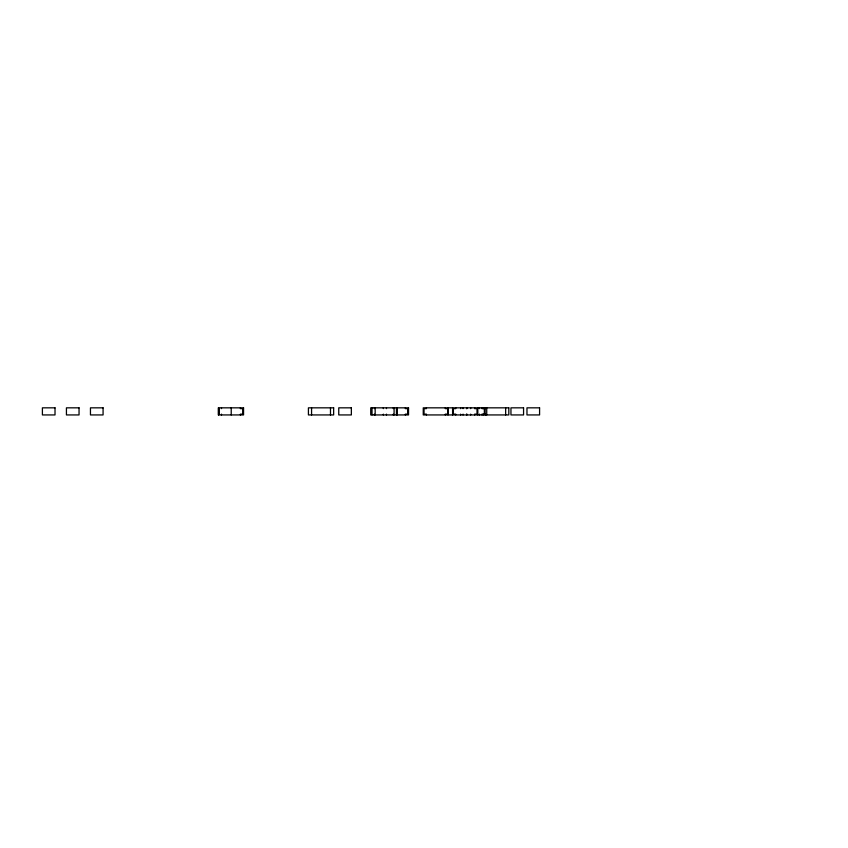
<?xml version="1.0" encoding="UTF-8"?>
<svg xmlns="http://www.w3.org/2000/svg" width="848" height="848" viewBox="0 0 848 848"><rect width="100%" height="100%" fill="white"/><g stroke="black" fill="none" stroke-linecap="round" stroke-linejoin="round"><path stroke-width="1.27" d="M505.652 407.835L505.652 414.937M486.731 407.835L486.731 414.937M485.554 407.835L485.554 408.63M485.554 414.142L485.554 414.937M485.141 407.835L485.141 414.937M483.296 407.835L483.296 408.63M483.296 414.142L483.296 414.937M481.993 407.835L481.993 408.63L484.356 408.63L484.356 414.142L481.993 414.142L481.993 414.937M479.512 407.835L479.512 408.63M479.512 414.142L479.512 414.937M477.816 407.835L477.816 414.937M474.657 407.835L474.657 408.63L477.021 408.63L477.021 414.142L474.657 414.142L474.657 414.937M470.682 407.835L470.682 408.63M470.682 414.142L470.682 414.937M466.898 407.835L466.898 408.63M466.898 414.142L466.898 414.937M466.633 407.835L466.633 408.63M466.633 414.142L466.633 414.937M463.072 407.835L463.072 408.63M463.072 414.142L463.072 414.937M460.623 407.835L460.623 408.63M460.623 414.142L460.623 414.937M455.736 407.835L455.736 408.63L453.373 408.63L453.373 414.142L455.736 414.142L455.736 414.937M452.588 407.835L452.588 414.937M448.009 407.835L448.009 414.937M445.327 407.835L445.327 408.63L447.702 408.63L447.702 414.142L445.327 414.142L445.327 414.937M426.417 407.835L426.417 408.63L424.042 408.63L424.042 414.142L426.417 414.142L426.417 414.937M405.376 407.835L405.376 408.63L407.74 408.63L407.74 414.142L405.376 414.142L405.376 414.937M397.246 407.835L397.246 414.937M396.451 407.835L396.451 414.937M394.087 407.835L394.087 414.937M393.302 407.835L393.302 408.63M393.302 414.142L393.302 414.937M386.455 407.835L386.455 408.63M386.455 414.142L386.455 414.937M383.338 407.835L383.338 408.63M383.338 414.142L383.338 414.937M375.166 407.835L375.166 414.937M374.381 407.835L374.381 408.63M374.381 414.142L374.381 414.937M372.018 407.835L372.018 414.937M330.487 407.835L330.487 414.937M311.566 407.835L311.566 414.937M240.397 407.835L240.397 408.63L242.761 408.63L242.761 414.142L240.397 414.142L240.397 414.937M231.218 407.835L231.218 414.937M221.476 407.835L221.476 408.63M221.476 414.142L221.476 414.937M219.113 408.63L219.113 414.142M218.604 407.835L218.604 414.937M55.014 407.835L42.4 407.835L42.4 414.937L55.014 414.937L55.014 407.835M79.044 407.835L66.43 407.835L66.43 414.937L79.044 414.937L79.044 407.835M103.074 407.835L90.46 407.835L90.46 414.937L103.074 414.937L103.074 407.835M243.556 407.835L218.328 407.835L218.328 414.937L243.556 414.937L243.556 407.835M333.646 407.835L308.418 407.835L308.418 414.937L333.646 414.937L333.646 407.835M351.358 407.835L338.755 407.835L338.755 414.937L351.358 414.937L351.358 407.835M408.535 407.835L370.724 407.835L370.724 414.937L408.535 414.937L408.535 407.835M508.811 407.835L423.258 407.835L423.258 414.937L508.811 414.937L508.811 407.835M523.566 407.835L510.952 407.835L510.952 414.937L523.566 414.937L523.566 407.835M539.582 407.835L526.968 407.835L526.968 414.937L539.582 414.937L539.582 407.835"/></g></svg>
